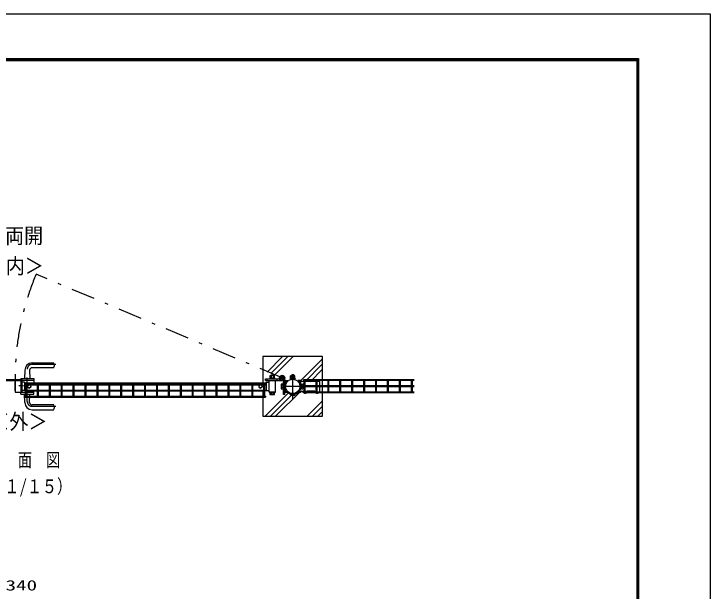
# Model space of a CAD drawing. Units: millimetres, scale not verified. Extents: x -4455 to 4455, y -3150 to 3150.
# Drawn here: x 1534 to 4455, y 730 to 3150 of the extents above; entities that cross this region are included whole.
import ezdxf
from ezdxf.enums import TextEntityAlignment as Align

# ---------------------------------------------------------------- set-up
doc = ezdxf.new("R2010")
doc.units = ezdxf.units.MM
doc.header["$LTSCALE"] = 20
doc.linetypes.add('USER1', pattern=[10.7, 5, -2.5, 0.7, -2.5])
doc.linetypes.add('USER2', pattern=[0.375, 0.25, -0.125])
for name, color, linetype, lineweight in [('0-0_0', 3, 'USER2', 25), ('0-1_1', 7, 'Continuous', 25), ('0-2_寸法線', 4, 'Continuous', 25), ('0-5_外形線', 7, 'Continuous', 25), ('0-6_軸線', 2, 'USER1', 25), ('0-8_丁番', 3, 'Continuous', 25), ('0-A_継手', 3, 'Continuous', 25), ('0-B_2', 7, 'Continuous', 25), ('0-C_NER', 30, 'Continuous', 25), ('0-D_ハッチング', 4, 'Continuous', 25)]:
    doc.layers.add(name, color=color, linetype=linetype, lineweight=lineweight)
doc.styles.add('ＭＳ ゴシック', font='')
doc.styles.get('ＭＳ ゴシック').set_extended_font_data('MS Gothic')

msp = doc.modelspace()

# ---------------------------------------------------------------- linework, layer by layer
at = {"layer": '0-0_0'}
for p, q in [((2733.27, 1610.33), (2728.23, 1610.33)), ((2734.27, 1609.33), (2734.27, 1567.73)), ((2737.46, 1566.53), (2737.46, 1610.93)), ((2737.48, 1599), (2739.48, 1599)), ((2737.48, 1599), (2737.48, 1578)), ((2739.48, 1578), (2737.48, 1578)), ((2739.48, 1599), (2739.48, 1578)), ((2739.48, 1597.7), (2741.98, 1597.7)), ((2741.98, 1579.3), (2739.48, 1579.3)), ((2749.98, 1593.41), (2741.98, 1593.41)), ((2749.98, 1583.6), (2741.98, 1583.6)), ((2741.98, 1578.69), (2749.98, 1578.69)), ((2749.98, 1593.5), (2754.98, 1593.5)), ((2754.98, 1583.5), (2749.98, 1583.5)), ((2754.98, 1593.5), (2754.98, 1583.5)), ((2733.27, 1566.73), (2724.99, 1566.73)), ((2724.99, 1566.73), (2724.99, 1563.53)), ((2727.78, 1563.53), (2724.99, 1563.53))]:
    msp.add_line(p, q, dxfattribs=at)
at = {"layer": '0-0_0', "color": 7, "linetype": 'Continuous'}
for p, q in [((2694.5, 1553.58), (2713.54, 1553.58)), ((2709.99, 1550.32), (2698.05, 1550.32))]:
    msp.add_line(p, q, dxfattribs=at)
at = {"layer": '0-0_0', "linetype": 'Continuous'}
msp.add_lwpolyline([(-4454.83, 3150.14), (4455.17, 3150.14), (4455.17, -3149.86), (-4454.83, -3149.86)], close=True, dxfattribs=at)
at = {"layer": '0-0_0', "color": 7, "linetype": 'Continuous'}
for points in [[(-4154.83, 2962.64), (4155.17, 2962.64), (4155.17, -2962.36), (-4154.83, -2962.36)], [(-4152.96, 2960.77), (4153.29, 2960.77), (4153.29, -2960.48), (-4152.96, -2960.48)], [(-4151.08, 2958.89), (4151.42, 2958.89), (4151.42, -2958.61), (-4151.08, -2958.61)], [(-4149.21, 2957.02), (4149.54, 2957.02), (4149.54, -2956.73), (-4149.21, -2956.73)], [(-4147.33, 2955.14), (4147.67, 2955.14), (4147.67, -2954.86), (-4147.33, -2954.86)]]:
    msp.add_lwpolyline(points, close=True, dxfattribs=at)
at = {"layer": '0-0_0'}
msp.add_lwpolyline([(2749.98, 1578.69), (2749.98, 1598.32), (2741.98, 1598.32), (2741.98, 1578.69)], dxfattribs=at)
for centre, radius, start, end in [((2733.27, 1609.33), 1, 0, 90), ((2733.27, 1567.73), 1, 270, 0), ((2734.46, 1566.54), 3, 327.72429, 359.96402)]:
    msp.add_arc(centre, radius, start, end, dxfattribs=at)
at = {"layer": '0-0_0', "color": 7, "linetype": 'Continuous'}
for centre, start, end in [((2698.05, 1553.88), 184.74641, 270), ((2709.99, 1553.88), 270, 355.25359)]:
    msp.add_arc(centre, 3.56, start, end, dxfattribs=at)
at = {"layer": '0-1_1'}
for p, q in [((2693.48, 1621.57), (2713.72, 1621.57)), ((2693.48, 1621.57), (2693.48, 1619.78)), ((2693.48, 1619.78), (2713.72, 1619.78)), ((2694.34, 1621.82), (2694.34, 1621.57)), ((2699.1, 1622.76), (2699.1, 1621.57)), ((2708.63, 1622.77), (2708.63, 1621.57)), ((2713.4, 1621.84), (2713.4, 1621.57)), ((2713.72, 1621.57), (2713.72, 1619.78))]:
    msp.add_line(p, q, dxfattribs=at)
at = {"layer": '0-5_外形線'}
for p, q in [((2579.02, 1713.54), (2579.02, 1604.03)), ((2829.02, 1713.54), (2579.02, 1713.54)), ((2829.02, 1463.54), (2829.02, 1713.54)), ((1610.02, 1686.53), (1701.34, 1686.53)), ((1701.34, 1666.53), (1610.02, 1666.53)), ((1580.02, 1656.53), (1579.02, 1621.53)), ((1600.02, 1656.53), (1601.02, 1621.53)), ((1537.42, 1607.53), (1539.02, 1607.53)), ((1537.42, 1607.53), (1537.42, 1569.53)), ((1565.02, 1613.53), (1539.02, 1613.53)), ((1539.02, 1613.53), (1539.02, 1563.53)), ((1539.02, 1607.53), (1539.02, 1569.53)), ((1562.52, 1621.53), (1617.52, 1621.53)), ((1562.52, 1621.53), (1562.52, 1613.53)), ((1565.02, 1613.53), (1565.02, 1563.53)), ((1617.52, 1613.53), (1568.22, 1613.53)), ((1617.52, 1621.53), (1617.52, 1604.03)), ((2605.02, 1613.53), (2631.02, 1613.53)), ((2605.02, 1563.53), (2605.02, 1613.53)), ((2631.02, 1563.53), (2631.02, 1613.53)), ((2670.58, 1610.53), (2670.58, 1566.53)), ((2673.58, 1613.53), (2683.05, 1613.53)), ((2673.77, 1567.73), (2673.77, 1609.33)), ((2674.77, 1610.33), (2683.05, 1610.33)), ((2683.05, 1610.33), (2683.05, 1613.53)), ((2734.46, 1613.53), (2724.99, 1613.53)), ((2724.99, 1610.33), (2724.99, 1613.53)), ((2728.23, 1610.33), (2724.99, 1610.33)), ((1578.02, 1605.98), (1568.22, 1605.98)), ((1578.02, 1605.98), (1578.02, 1571.08)), ((1578.02, 1604.03), (2592.02, 1604.03)), ((1592.52, 1592.28), (1599.02, 1596.04)), ((1592.52, 1584.78), (1592.52, 1592.28)), ((1592.52, 1584.78), (1599.02, 1581.03)), ((1605.52, 1592.28), (1599.02, 1596.04)), ((1605.52, 1584.78), (1599.02, 1581.03)), ((1605.52, 1584.78), (1605.52, 1592.28)), ((2562.57, 1592.28), (2569.07, 1596.04)), ((2562.57, 1584.78), (2562.57, 1592.28)), ((2562.57, 1584.78), (2569.07, 1581.03)), ((2575.57, 1592.28), (2569.07, 1596.04)), ((2575.57, 1584.78), (2569.07, 1581.03)), ((2575.57, 1584.78), (2575.57, 1592.28)), ((2592.02, 1605.98), (2605.02, 1605.98)), ((2592.02, 1605.98), (2592.02, 1571.08)), ((1537.42, 1569.53), (1539.02, 1569.53)), ((1539.02, 1563.53), (1617.52, 1563.53)), ((1562.52, 1555.53), (1562.52, 1563.53)), ((1562.52, 1555.53), (1617.52, 1555.53)), ((1566.02, 1566.73), (1566.02, 1563.53)), ((1578.02, 1571.08), (1568.22, 1571.08)), ((1578.02, 1573.03), (2592.02, 1573.03)), ((1580.02, 1520.53), (1579.02, 1555.53)), ((1600.02, 1520.53), (1601.02, 1555.53)), ((1617.52, 1555.53), (1617.52, 1573.03)), ((2579.02, 1573.03), (2579.02, 1463.54)), ((2592.02, 1571.08), (2605.02, 1571.08)), ((2605.02, 1563.53), (2631.02, 1563.53)), ((2673.58, 1563.53), (2683.05, 1563.53)), ((2674.77, 1566.73), (2683.05, 1566.73)), ((2683.05, 1566.73), (2683.05, 1563.53)), ((2734.46, 1563.53), (2727.78, 1563.53)), ((1701.34, 1510.53), (1610.02, 1510.53)), ((1610.02, 1490.53), (1701.34, 1490.53)), ((2579.02, 1463.54), (2829.02, 1463.54))]:
    msp.add_line(p, q, dxfattribs=at)
for centre, radius in [((2704.02, 1588.53), 30.25), ((1599.02, 1588.53), 6.5), ((2569.07, 1588.53), 6.5)]:
    msp.add_circle(centre, radius, dxfattribs=at)
for centre, radius, start, end in [((1610.02, 1656.53), 30, 90, 180), ((1610.02, 1656.53), 10, 90, 180), ((1684.02, 1676.53), 20, 330, 30), ((2673.58, 1610.53), 3, 90, 180), ((2674.77, 1609.33), 1, 90, 180), ((2734.46, 1610.53), 3, 7.66037, 90), ((2673.58, 1566.53), 3, 180, 270), ((2674.77, 1567.73), 1, 180, 270), ((2734.46, 1566.53), 3, 270, 327.76684), ((1610.02, 1520.53), 30, 180, 270), ((1610.02, 1520.53), 10, 180, 270), ((1684.02, 1500.53), 20, 330, 30)]:
    msp.add_arc(centre, radius, start, end, dxfattribs=at)
at = {"layer": '0-6_軸線'}
for p, q in [((1610.02, 1681.03), (1714.53, 1681.03)), ((1590.02, 1525.03), (1590.02, 1661.03)), ((2704.02, 1535.44), (2704.02, 1641.62)), ((1574.49, 1590.13), (1555.06, 1590.13)), ((2767.7, 1588.53), (2640.34, 1588.53)), ((1610.02, 1505.03), (1714.53, 1505.03))]:
    msp.add_line(p, q, dxfattribs=at)
for centre, start, end in [((1610.02, 1661.03), 90, 180), ((1610.02, 1525.03), 180, 270)]:
    msp.add_arc(centre, 20, start, end, dxfattribs=at)
at = {"layer": '0-8_丁番'}
for p, q in [((2613.03, 1637.03), (2623.03, 1637.03)), ((2613.03, 1632.03), (2613.03, 1637.03)), ((2623.03, 1637.03), (2623.03, 1632.03)), ((1488.22, 1616.73), (1565.02, 1616.73)), ((1488.22, 1613.53), (1565.02, 1613.53)), ((1565.02, 1566.73), (1565.02, 1613.53)), ((2590.02, 1619.53), (2649.93, 1619.53)), ((2590.02, 1613.53), (2590.02, 1619.53)), ((2590.02, 1613.53), (2657.8, 1613.53)), ((2607.53, 1621.53), (2628.53, 1621.53)), ((2607.53, 1619.53), (2607.53, 1621.53)), ((2607.53, 1619.53), (2628.53, 1619.53)), ((2627.85, 1632.03), (2608.22, 1632.03)), ((2608.22, 1632.03), (2608.22, 1624.03)), ((2608.22, 1624.03), (2627.85, 1624.03)), ((2608.83, 1621.53), (2608.83, 1624.03)), ((2613.13, 1632.03), (2613.13, 1624.03)), ((2622.94, 1632.03), (2622.94, 1624.03)), ((2627.23, 1624.03), (2627.23, 1621.53)), ((2627.85, 1624.03), (2627.85, 1632.03)), ((2628.53, 1621.53), (2628.53, 1619.53)), ((2650.02, 1613.53), (2650.02, 1619.53)), ((2670.58, 1614.69), (2664.58, 1614.69)), ((2664.58, 1554.69), (2664.58, 1614.61)), ((2670.58, 1554.69), (2670.58, 1622.48)), ((2662.58, 1598.32), (2655.58, 1598.32)), ((2655.58, 1598.32), (2655.58, 1578.69)), ((2662.58, 1593.41), (2655.58, 1593.41)), ((2662.58, 1583.6), (2655.58, 1583.6)), ((2655.58, 1578.69), (2662.58, 1578.69)), ((2662.58, 1599), (2664.58, 1599)), ((2662.58, 1599), (2662.58, 1578)), ((2662.58, 1578), (2664.58, 1578)), ((2607.18, 1563.53), (2607.18, 1561.53)), ((2607.18, 1561.53), (2628.18, 1561.53)), ((2628.18, 1563.53), (2607.86, 1563.53)), ((2607.86, 1561.53), (2607.86, 1554.53)), ((2607.86, 1554.53), (2627.49, 1554.53)), ((2612.77, 1561.53), (2612.77, 1554.53)), ((2622.58, 1561.53), (2622.58, 1554.53)), ((2627.49, 1554.53), (2627.49, 1561.53)), ((2628.18, 1561.53), (2628.18, 1563.53)), ((2670.58, 1554.69), (2664.58, 1554.69))]:
    msp.add_line(p, q, dxfattribs=at)
at = {"layer": '0-8_丁番', "color": 4}
for p, q in [((2596.02, 1613.53), (2596.02, 1619.55)), ((2639.02, 1613.53), (2639.02, 1619.54)), ((2670.58, 1603.69), (2664.57, 1603.69)), ((2670.58, 1560.69), (2664.56, 1560.69))]:
    msp.add_line(p, q, dxfattribs=at)
at = {"layer": '0-8_丁番', "color": 2}
for p, q in [((2659.54, 1624.21), (2648.78, 1624.21)), ((2659.64, 1624.21), (2659.82, 1624.21)), ((2659.73, 1624.39), (2659.73, 1635.15)), ((2659.73, 1624.12), (2659.73, 1624.3)), ((2659.73, 1624.03), (2659.73, 1613.27)), ((2659.9, 1624.21), (2670.66, 1624.21))]:
    msp.add_line(p, q, dxfattribs=at)
at = {"layer": '0-8_丁番'}
msp.add_lwpolyline([(1565.02, 1566.73), (1568.22, 1566.73), (1568.22, 1613.53)], dxfattribs=at)
for radius in [10.85, 6.15]:
    msp.add_circle((2659.72, 1624.21), radius, dxfattribs=at)
msp.add_arc((1565.02, 1613.53), 3.2, 0, 90, dxfattribs=at)
at = {"layer": '0-A_継手'}
for p, q in [((2728.23, 1610.93), (2812.02, 1610.93)), ((2728.23, 1609.01), (2728.23, 1610.93)), ((2812.02, 1610.93), (2817.02, 1608.93)), ((2817.02, 1564.93), (2817.02, 1608.93)), ((2686.67, 1562.15), (2685.75, 1560.84)), ((2691.81, 1555.9), (2690.56, 1558.07)), ((2765.05, 1566.53), (2728.48, 1566.53)), ((2765.05, 1564.93), (2729.08, 1564.93)), ((2746.16, 1564.93), (2750.55, 1562.4)), ((2752.05, 1564.93), (2750.55, 1564.93)), ((2750.55, 1564.93), (2750.55, 1561.93)), ((2760.05, 1564.93), (2765.05, 1564.93)), ((2761.55, 1564.93), (2761.55, 1561.93)), ((2800.55, 1561.93), (2761.55, 1561.93)), ((2797.05, 1567.93), (2765.05, 1567.93)), ((2765.05, 1567.93), (2765.05, 1564.93)), ((2781.05, 1559.56), (2781.05, 1570.31)), ((2797.05, 1564.93), (2797.05, 1567.93)), ((2797.05, 1564.93), (2802.05, 1564.93)), ((2800.55, 1564.93), (2800.55, 1561.93)), ((2810.05, 1564.93), (2811.55, 1564.93)), ((2811.55, 1564.93), (2811.55, 1561.93)), ((2811.55, 1564.93), (2811.55, 1561.93)), ((2812.02, 1562.93), (2817.02, 1564.93))]:
    msp.add_line(p, q, dxfattribs=at)
for centre, radius, start, end in [((2704.02, 1588.53), 31.71, 236.66554, 40.22726), ((2704.02, 1586.93), 31.85, 235.00001, 0.00001), ((2704.02, 1586.93), 33.35, 248.52755, 318.72526), ((2756.05, 1567.03), 7.5, 222.83331, 317.16533), ((2756.05, 1569.41), 6, 228.1895, 311.81051), ((2806.05, 1567.03), 7.5, 222.83469, 317.16666), ((2806.05, 1569.41), 6, 228.1895, 311.81048)]:
    msp.add_arc(centre, radius, start, end, dxfattribs=at)
at = {"layer": '0-B_2'}
for p, q in [((2700.54, 1637.5), (2699.67, 1636.63)), ((2708.37, 1636.63), (2699.67, 1636.63)), ((2699.67, 1636.63), (2699.67, 1633.11)), ((2707.5, 1637.5), (2700.54, 1637.5)), ((2707.5, 1637.5), (2708.37, 1636.63)), ((2708.37, 1636.63), (2708.37, 1633.11)), ((2695.62, 1633.11), (2694.34, 1632.37)), ((2694.34, 1621.82), (2694.34, 1632.37)), ((2712.12, 1633.11), (2695.62, 1633.11)), ((2699.1, 1622.76), (2699.1, 1632.37)), ((2708.63, 1622.77), (2708.63, 1632.37)), ((2712.12, 1633.11), (2713.4, 1632.37)), ((2713.4, 1621.84), (2713.4, 1632.37))]:
    msp.add_line(p, q, dxfattribs=at)
at = {"layer": '0-B_2', "color": 4}
for p, q in [((2700.54, 1637.5), (2700.54, 1633.11)), ((2707.5, 1637.5), (2707.5, 1633.11))]:
    msp.add_line(p, q, dxfattribs=at)
at = {"layer": '0-B_2'}
for centre, radius, start, end in [((2695.62, 1624.5), 8.61, 66.12587, 90.00027), ((2703.86, 1617.37), 15.74, 72.36212, 107.59195), ((2712.12, 1624.5), 8.61, 90, 113.89252)]:
    msp.add_arc(centre, radius, start, end, dxfattribs=at)
at = {"layer": '0-C_NER'}
for p, q in [((3214.02, 1616.14), (2749.02, 1616.14)), ((2749.02, 1616.14), (2749.02, 1612.54)), ((3214.02, 1612.54), (2749.02, 1612.54)), ((2752.22, 1590.33), (2752.22, 1612.54)), ((2755.82, 1590.33), (2755.82, 1612.54)), ((2802.22, 1590.33), (2802.22, 1612.54)), ((2805.82, 1590.33), (2805.82, 1612.54)), ((2852.22, 1590.33), (2852.22, 1612.54)), ((2855.82, 1590.33), (2855.82, 1612.54)), ((2902.22, 1590.33), (2902.22, 1612.54)), ((2905.82, 1590.33), (2905.82, 1612.54)), ((2952.22, 1590.33), (2952.22, 1612.54)), ((2955.82, 1590.33), (2955.82, 1612.54)), ((3002.22, 1590.33), (3002.22, 1612.54)), ((3005.82, 1590.33), (3005.82, 1612.54)), ((3052.22, 1590.33), (3052.22, 1612.54)), ((3055.82, 1590.33), (3055.82, 1612.54)), ((3102.22, 1590.33), (3102.22, 1612.54)), ((3105.82, 1590.33), (3105.82, 1612.54)), ((3152.22, 1590.33), (3152.22, 1612.54)), ((3155.82, 1590.33), (3155.82, 1612.54)), ((3202.22, 1590.33), (3202.22, 1612.54)), ((3205.82, 1590.33), (3205.82, 1612.54)), ((1580.02, 1598.84), (2590.02, 1598.84)), ((1580.02, 1598.84), (1580.02, 1595.24)), ((1580.02, 1595.24), (2590.02, 1595.24)), ((1583.22, 1573.03), (1583.22, 1595.24)), ((1586.82, 1573.03), (1586.82, 1595.24)), ((1633.22, 1573.03), (1633.22, 1595.24)), ((1636.82, 1573.03), (1636.82, 1595.24)), ((1683.22, 1573.03), (1683.22, 1595.24)), ((1686.82, 1573.03), (1686.82, 1595.24)), ((1733.22, 1573.03), (1733.22, 1595.24)), ((1736.82, 1573.03), (1736.82, 1595.24)), ((1783.22, 1573.03), (1783.22, 1595.24)), ((1786.82, 1573.03), (1786.82, 1595.24)), ((1833.22, 1573.03), (1833.22, 1595.24)), ((1836.82, 1573.03), (1836.82, 1595.24)), ((1883.22, 1573.03), (1883.22, 1595.24)), ((1886.82, 1573.03), (1886.82, 1595.24)), ((1933.22, 1573.03), (1933.22, 1595.24)), ((1936.82, 1573.03), (1936.82, 1595.24)), ((1983.22, 1573.03), (1983.22, 1595.24)), ((1986.82, 1573.03), (1986.82, 1595.24)), ((2033.22, 1573.03), (2033.22, 1595.24)), ((2036.82, 1573.03), (2036.82, 1595.24)), ((2083.22, 1573.03), (2083.22, 1595.24)), ((2086.82, 1573.03), (2086.82, 1595.24)), ((2133.22, 1573.03), (2133.22, 1595.24)), ((2136.82, 1573.03), (2136.82, 1595.24)), ((2183.22, 1573.03), (2183.22, 1595.24)), ((2186.82, 1573.03), (2186.82, 1595.24)), ((2233.22, 1573.03), (2233.22, 1595.24)), ((2236.82, 1573.03), (2236.82, 1595.24)), ((2283.22, 1573.03), (2283.22, 1595.24)), ((2286.82, 1573.03), (2286.82, 1595.24)), ((2333.22, 1573.03), (2333.22, 1595.24)), ((2336.82, 1573.03), (2336.82, 1595.24)), ((2383.22, 1573.03), (2383.22, 1595.24)), ((2386.82, 1573.03), (2386.82, 1595.24)), ((2433.22, 1573.03), (2433.22, 1595.24)), ((2436.82, 1573.03), (2436.82, 1595.24)), ((2483.22, 1573.03), (2483.22, 1595.24)), ((2486.82, 1573.03), (2486.82, 1595.24)), ((2533.22, 1573.03), (2533.22, 1595.24)), ((2536.82, 1573.03), (2536.82, 1595.24)), ((2583.22, 1573.03), (2583.22, 1595.24)), ((2586.82, 1573.03), (2586.82, 1595.24)), ((2590.02, 1598.84), (2590.02, 1595.24)), ((3214.02, 1586.73), (2749.02, 1586.73)), ((2752.22, 1564.53), (2752.22, 1586.73)), ((2755.82, 1564.53), (2755.82, 1586.73)), ((2802.22, 1564.53), (2802.22, 1586.73)), ((2805.82, 1564.53), (2805.82, 1586.73)), ((2852.22, 1564.53), (2852.22, 1586.73)), ((2855.82, 1564.53), (2855.82, 1586.73)), ((2902.22, 1564.53), (2902.22, 1586.73)), ((2905.82, 1564.53), (2905.82, 1586.73)), ((2952.22, 1564.53), (2952.22, 1586.73)), ((2955.82, 1564.53), (2955.82, 1586.73)), ((3002.22, 1564.53), (3002.22, 1586.73)), ((3005.82, 1564.53), (3005.82, 1586.73)), ((3052.22, 1564.53), (3052.22, 1586.73)), ((3055.82, 1564.53), (3055.82, 1586.73)), ((3102.22, 1564.53), (3102.22, 1586.73)), ((3105.82, 1564.53), (3105.82, 1586.73)), ((3152.22, 1564.53), (3152.22, 1586.73)), ((3155.82, 1564.53), (3155.82, 1586.73)), ((3202.22, 1564.53), (3202.22, 1586.73)), ((3205.82, 1564.53), (3205.82, 1586.73)), ((1580.02, 1573.03), (1580.02, 1569.43)), ((1580.02, 1569.43), (2590.02, 1569.43)), ((1583.22, 1547.23), (1583.22, 1569.43)), ((1586.82, 1547.23), (1586.82, 1569.43)), ((1633.22, 1547.23), (1633.22, 1569.43)), ((1636.82, 1547.23), (1636.82, 1569.43)), ((1683.22, 1547.23), (1683.22, 1569.43)), ((1686.82, 1547.23), (1686.82, 1569.43)), ((1733.22, 1547.23), (1733.22, 1569.43)), ((1736.82, 1547.23), (1736.82, 1569.43)), ((1783.22, 1547.23), (1783.22, 1569.43)), ((1786.82, 1547.23), (1786.82, 1569.43)), ((1833.22, 1547.23), (1833.22, 1569.43)), ((1836.82, 1547.23), (1836.82, 1569.43)), ((1883.22, 1547.23), (1883.22, 1569.43)), ((1886.82, 1547.23), (1886.82, 1569.43)), ((1933.22, 1547.23), (1933.22, 1569.43)), ((1936.82, 1547.23), (1936.82, 1569.43)), ((1983.22, 1547.23), (1983.22, 1569.43)), ((1986.82, 1547.23), (1986.82, 1569.43)), ((2033.22, 1547.23), (2033.22, 1569.43)), ((2036.82, 1547.23), (2036.82, 1569.43)), ((2083.22, 1547.23), (2083.22, 1569.43)), ((2086.82, 1547.23), (2086.82, 1569.43)), ((2133.22, 1547.23), (2133.22, 1569.43)), ((2136.82, 1547.23), (2136.82, 1569.43)), ((2183.22, 1547.23), (2183.22, 1569.43)), ((2186.82, 1547.23), (2186.82, 1569.43)), ((2233.22, 1547.23), (2233.22, 1569.43)), ((2236.82, 1547.23), (2236.82, 1569.43)), ((2283.22, 1547.23), (2283.22, 1569.43)), ((2286.82, 1547.23), (2286.82, 1569.43)), ((2333.22, 1547.23), (2333.22, 1569.43)), ((2336.82, 1547.23), (2336.82, 1569.43)), ((2383.22, 1547.23), (2383.22, 1569.43)), ((2386.82, 1547.23), (2386.82, 1569.43)), ((2433.22, 1547.23), (2433.22, 1569.43)), ((2436.82, 1547.23), (2436.82, 1569.43)), ((2483.22, 1547.23), (2483.22, 1569.43)), ((2486.82, 1547.23), (2486.82, 1569.43)), ((2533.22, 1547.23), (2533.22, 1569.43)), ((2536.82, 1547.23), (2536.82, 1569.43)), ((2583.22, 1547.23), (2583.22, 1569.43)), ((2586.82, 1547.23), (2586.82, 1569.43)), ((3214.02, 1564.53), (2749.02, 1564.53)), ((2749.02, 1564.53), (2749.02, 1560.93)), ((3214.02, 1560.93), (2749.02, 1560.93)), ((1580.02, 1547.23), (2590.02, 1547.23)), ((1580.02, 1547.23), (1580.02, 1543.63)), ((1580.02, 1543.63), (2590.02, 1543.63)), ((2590.02, 1547.23), (2590.02, 1543.63))]:
    msp.add_line(p, q, dxfattribs=at)
for points in [[(3214.02, 1590.33), (2749.02, 1590.33), (2749.02, 1586.73)], [(1580.02, 1573.03), (2590.02, 1573.03), (2590.02, 1569.43)]]:
    msp.add_lwpolyline(points, dxfattribs=at)
at = {"layer": '0-D_ハッチング', "linetype": 'USER1'}
msp.add_line((2659.9, 1624.21), (1627.32, 2059.07), dxfattribs=at)
at = {"layer": '0-D_ハッチング'}
for p, q in [((2596.27, 1648.55), (2661.26, 1713.54)), ((2611.82, 1642), (2683.36, 1713.54)), ((2627.37, 1635.45), (2705.46, 1713.54)), ((2732.54, 1608.03), (2829.02, 1704.52)), ((2754.63, 1608.03), (2829.02, 1682.42)), ((2776.73, 1608.03), (2829.02, 1660.32)), ((2588.04, 1463.54), (2685.83, 1561.33)), ((2610.14, 1463.54), (2705.82, 1559.22)), ((2632.23, 1463.54), (2737.73, 1569.03)), ((2764.82, 1463.54), (2829.02, 1527.74)), ((2786.91, 1463.54), (2829.02, 1505.64)), ((2809.01, 1463.54), (2829.02, 1483.55))]:
    msp.add_line(p, q, dxfattribs=at)
at = {"layer": '0-D_ハッチング', "linetype": 'USER1'}
msp.add_arc((2652.45, 1624.39), 1113.48, 157.17436, 180.54955, dxfattribs=at)

# ---------------------------------------------------------------- texts
at = {"layer": '0-1_1', "style": 'ＭＳ ゴシック'}
for s, width, p in [('平\u3000面\u3000図', 0.75, (1432.45, 1234.01)), ('（１/１５）', 0.8, (1431.23, 1123.21))]:
    msp.add_text(s, height=57.77, dxfattribs=dict(at, width=width)).set_placement(p, align=Align.BOTTOM_LEFT)
at = {"layer": '0-2_寸法線', "color": 2, "style": 'ＭＳ ゴシック', "width": 1.5}
msp.add_text('2340', height=43.26, dxfattribs=at).set_placement((1454.73, 719.64), align=Align.BOTTOM_LEFT)
at = {"layer": '0-5_外形線', "style": 'ＭＳ ゴシック', "width": 0.9}
for s, p in [('両開', (1497.06, 2168.29)), ('＜内＞', (1419.99, 2041.31)), ('＜外＞', (1435.43, 1388.82))]:
    msp.add_text(s, height=64.96, dxfattribs=at).set_placement(p, align=Align.BOTTOM_LEFT)

doc.saveas('drawing.dxf')
